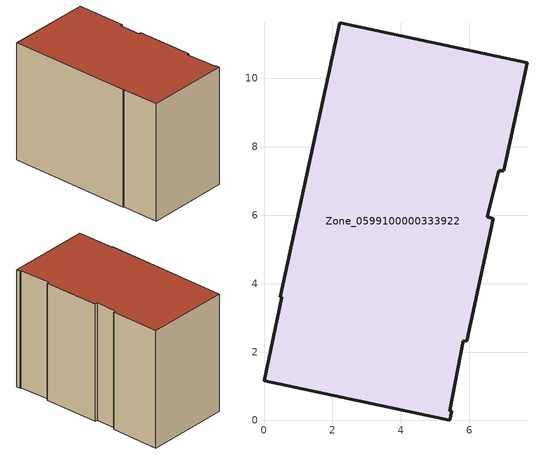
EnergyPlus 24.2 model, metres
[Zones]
Zone_0599100000333922
 floor ground (C_G): 0.47,3.61 2.21,11.62 7.68,10.46 7,7.29 6.85,7.3 6.52,5.95 6.7,5.89 5.93,2.31 5.82,2.33 5.43,0.28 5.49,0.26 5.43,0 0,1.16 0.52,3.6 z0
 wall outside (C_F): 2.21,11.62 0.47,3.61 0.52,3.6 0,1.16 5.43,0 5.49,0.26 5.43,0.28 5.82,2.33 5.93,2.31 6.7,5.89 6.52,5.95 6.85,7.3 7,7.29 7.68,10.46 2.21,11.62 z0:7.85
 roof outside (C_R): 5.43,0 5.49,0.26 5.43,0.28 5.82,2.33 5.93,2.31 6.7,5.89 6.52,5.95 6.85,7.3 7,7.29 7.68,10.46 2.21,11.62 0.47,3.61 0.52,3.6 0,1.16 z7.85
[BUILDING]
Pand.0599100000333922: North Axis=0; Terrain=City; Loads Convergence Tolerance Value=0.04; Temperature Convergence Tolerance Value=0.4; Solar Distribution=FullExterior; Maximum Number of Warmup Days=25; Minimum Number of Warmup Days=1
[Site:Location]
Rotterdam.The.Hague.AP_ZH_NLD Design_Conditions: Latitude=51.96; Longitude=4.45; Time Zone=1; Elevation=-4.5
[SITE:GROUNDTEMPERATURE:BUILDINGSURFACE]
18, 18, 18, 18, 18, 18, 18, 18, 18, 18, 18, 18
[MATERIAL] Thermal Absorptance=0.9; Solar Absorptance=0.7; Visible Absorptance=0.7
Name | Roughness | Thickness | Conductivity | Density | Specific Heat
G.TC.1975-1991 | MediumSmooth | 0.15 | 0.288461 | 540 | 1210
F.TC.1975-1991 | Rough | 0.3 | 0.230769 | 1920 | 840
R.TC.1975-1991 | MediumRough | 0.2 | 0.153846 | 1500 | 1000
[CONSTRUCTION]
C_G: G.TC.1975-1991
C_F: F.TC.1975-1991
C_R: R.TC.1975-1991
[ZONE]
Zone_0599100000333922: Type=1; Multiplier=1; Ceiling Height=Autocalculate; Volume=Autocalculate; Floor Area=autocalculate; Part of Total Floor Area=Yes
[ZONEINFILTRATION:DESIGNFLOWRATE]
Infil_Zone_0599100000333922: Zone or ZoneList or Space or SpaceList=Zone_0599100000333922; Schedule=AlwaysOn; Design Flow Rate Calculation Method=Flow/Area; Flow Rate per Floor Area=0.003; Constant Term Coefficient=1; Temperature Term Coefficient=0; Velocity Term Coefficient=0; Velocity Squared Term Coefficient=0
[HVACTEMPLATE:ZONE:IDEALLOADSAIRSYSTEM]
Zone_0599100000333922: Maximum Heating Supply Air Temperature=50; Minimum Cooling Supply Air Temperature=13; Maximum Heating Supply Air Humidity Ratio=0.0156; Minimum Cooling Supply Air Humidity Ratio=0.0077; Heating Limit=NoLimit; Cooling Limit=NoLimit; Dehumidification Control Type=ConstantSensibleHeatRatio; Cooling Sensible Heat Ratio=0.7; Dehumidification Setpoint=60; Humidification Control Type=None; Humidification Setpoint=30; Outdoor Air Method=None; Outdoor Air Flow Rate per Person=0.00944; Outdoor Air Flow Rate per Zone Floor Area=0; Outdoor Air Flow Rate per Zone=0; Demand Controlled Ventilation Type=None; Outdoor Air Economizer Type=NoEconomizer; Heat Recovery Type=None; Sensible Heat Recovery Effectiveness=0.7; Latent Heat Recovery Effectiveness=0.65
[ZONECONTROL:THERMOSTAT]
ThermostatControl_Zone_0599100000333922: Zone or ZoneList=Zone_0599100000333922; Control Type Schedule=DualSetpointControlType; Control 1=Thermostat_Zone_0599100000333922; Temperature Difference Between Cutout And Setpoint=0
[THERMOSTATSETPOINT:DUALSETPOINT]
Thermostat_Zone_0599100000333922: Heating Setpoint Temperature Schedule=HeatingSetpoint_Zone_0599100000333922; Cooling Setpoint Temperature Schedule=CoolingSetpoint_Zone_0599100000333922
[SCHEDULE:COMPACT]
HeatingSetpoint_Zone_0599100000333922: Through: 12/31, For: AllDays, Until: 24:00, 21
CoolingSetpoint_Zone_0599100000333922: Through: 12/31, For: AllDays, Until: 24:00, 24
DualSetpointControlType: Through: 12/31, For: AllDays, Until: 24:00, 4
AlwaysOn: Through: 12/31, For: AllDays, Until: 24:00, 1
